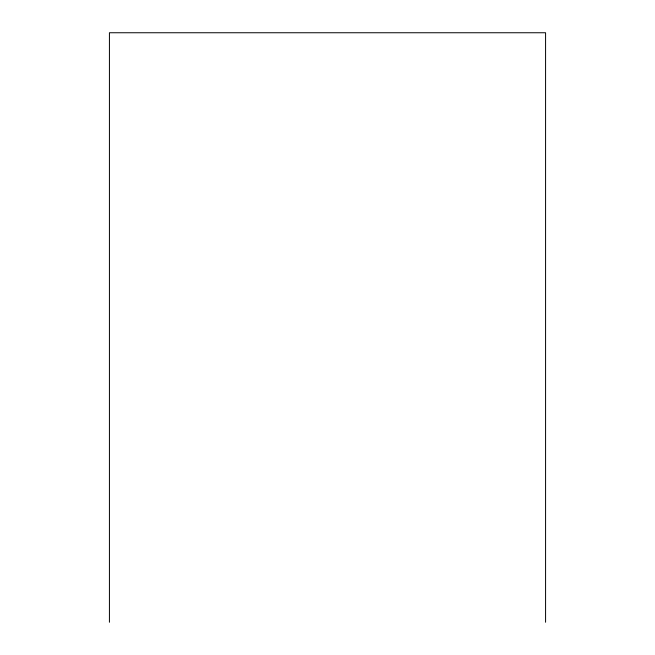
<?xml version="1.0" encoding="UTF-8"?>
<svg xmlns="http://www.w3.org/2000/svg" width="655" height="655" viewBox="0 0 655 655"><rect width="100%" height="100%" fill="white"/><g stroke="black" fill="none" stroke-linecap="round" stroke-linejoin="round"><path stroke-width="0.98" d="M545.574 622.25L545.574 32.75L109.426 32.75L109.426 622.25"/></g></svg>
